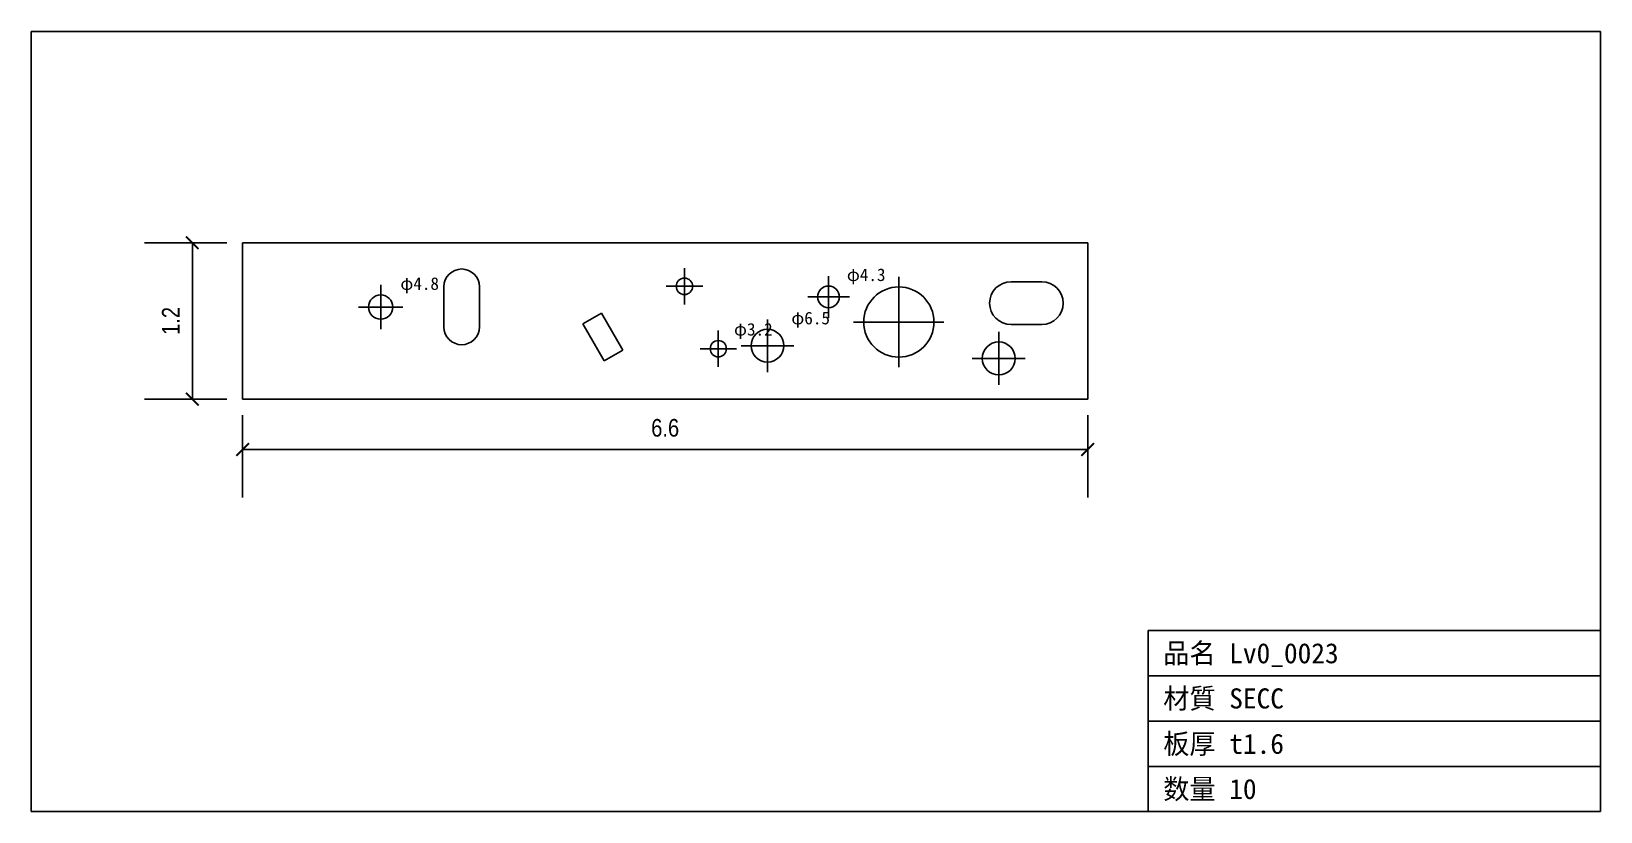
# Model space of a CAD drawing. Header units: inches. Extents: x -1.7 to 10.6, y -3.2 to 2.9.
import ezdxf

# ---------------------------------------------------------------- set-up
doc = ezdxf.new("R2010")
doc.units = ezdxf.units.IN
doc.linetypes.add('CENTER', pattern=[5.08, 3.175, -0.635, 0.635, -0.635])
for name, color, linetype in [('1', 7, 'Continuous'), ('11', 7, 'Continuous'), ('12', 7, 'Continuous'), ('19', 7, 'Continuous'), ('4', 7, 'Continuous')]:
    doc.layers.add(name, color=color, linetype=linetype)
doc.styles.add('OpenSansCondensed-Light', font='OpenSansCondensed-Light.ttf')
doc.dimstyles.new('EZDXF', dxfattribs={"dimtxt": 0.25, "dimasz": 0.175, "dimexe": 0.375, "dimexo": 0.125, "dimgap": 0.1, "dimtad": 1, "dimlfac": 100, "dimzin": 12, "dimdsep": 46, "dimtxsty": 'OpenSansCondensed-Light', "dimblk": 'ARCHTICK', "dimcen": 2.5, "dimazin": 3, "dimtfac": 0.5, "dimtmove": 2, "dimatfit": 3})

# ---------------------------------------------------------------- blocks, each defined once
blk = doc.blocks.new('HOLE_D4_83')
blk.add_circle((0, 0), 0.0951)
blk = doc.blocks.new('HOLE_D3_27')
blk.add_circle((0, 0), 0.0644)
blk = doc.blocks.new('_ARCHTICK')
at = {"color": 0, "linetype": 'BYBLOCK', "const_width": 0.15}
blk.add_lwpolyline([(-0.5, -0.5), (0.5, 0.5)], dxfattribs=at)

msp = doc.modelspace()

# ---------------------------------------------------------------- linework, layer by layer
at = {"layer": '12', "color": 7, "linetype": 'CONTINUOUS'}
for p, q in [((6.618, 1.225), (0, 1.225)), ((0, 1.225), (0, 0)), ((6.618, 0.826), (6.618, 1.225)), ((6.618, 0.724), (6.618, 0.826)), ((2.663, 0.589), (2.81, 0.674)), ((2.81, 0.674), (2.977, 0.385)), ((6.618, 0), (6.618, 0.724)), ((2.83, 0.3), (2.663, 0.589)), ((2.977, 0.385), (2.83, 0.3)), ((0, 0), (4.086, 0)), ((4.086, 0), (4.341, 0)), ((4.341, 0), (5.202, 0)), ((5.202, 0), (6.618, 0))]:
    msp.add_line(p, q, dxfattribs=at)
for points in [[(1.576, 0.566), (1.576, 0.88, -1), (1.855, 0.88), (1.855, 0.566, -1)], [(6.018, 0.92), (6.258, 0.92, -1), (6.258, 0.584), (6.018, 0.584, -1)]]:
    msp.add_lwpolyline(points, format="xyb", close=True, dxfattribs=at)
for centre, radius in [((4.588, 0.801), 0.0848), ((5.139, 0.604), 0.275), ((4.11, 0.419), 0.128), ((3.725, 0.395), 0.0636), ((5.921, 0.319), 0.129)]:
    msp.add_circle(centre, radius, dxfattribs=at)
for start, end in [(0, 180), (180, 0)]:
    msp.add_arc((4.588, 0.801), 0.0848, start, end, dxfattribs=at)
at = {"layer": '19', "color": 1, "linetype": 'CENTER'}
for p, q in [((3.46, 0.741), (3.46, 1.027)), ((1.081, 0.547), (1.081, 0.895)), ((3.316, 0.884), (3.603, 0.884)), ((4.588, 0.637), (4.588, 0.964)), ((5.139, 0.25), (5.139, 0.957)), ((4.425, 0.801), (4.752, 0.801)), ((0.908, 0.721), (1.255, 0.721)), ((4.11, 0.212), (4.11, 0.625)), ((3.725, 0.252), (3.725, 0.537)), ((4.785, 0.604), (5.492, 0.604)), ((5.921, 0.112), (5.921, 0.527)), ((3.583, 0.395), (3.867, 0.395)), ((3.903, 0.419), (4.316, 0.419)), ((5.713, 0.319), (6.128, 0.319))]:
    msp.add_line(p, q, dxfattribs=at)
at = {"layer": '4', "color": 7, "linetype": 'CONTINUOUS'}
for p, q in [((10.635, 2.88), (-1.655, 2.88)), ((-1.655, 2.88), (-1.655, -3.229)), ((10.635, -3.229), (10.635, 2.88)), ((7.092, -3.229), (7.092, -1.812)), ((7.092, -1.812), (10.635, -1.812)), ((7.092, -2.166), (10.635, -2.166)), ((7.092, -2.521), (10.635, -2.521)), ((7.092, -2.875), (10.635, -2.875)), ((-1.655, -3.229), (10.635, -3.229))]:
    msp.add_line(p, q, dxfattribs=at)

# ---------------------------------------------------------------- block references
at = {"layer": '12', "color": 7, "linetype": 'CONTINUOUS'}
for name, p in [('HOLE_D3_27', (3.46, 0.884)), ('HOLE_D4_83', (1.081, 0.721))]:
    msp.add_blockref(name, p, dxfattribs=at)

# ---------------------------------------------------------------- texts
at = {"layer": '1', "color": 2}
for s, height, p in [('φ4.3', 0.0984, (4.732, 0.925)), ('φ4.8', 0.0984, (1.235, 0.856)), ('φ6.5', 0.0984, (4.297, 0.586)), ('φ3.2', 0.0984, (3.848, 0.498)), ('品名 Lv0_0023', 0.15748, (7.21, -2.068)), ('材質 SECC', 0.1575, (7.21, -2.422)), ('板厚 t1.6', 0.1575, (7.21, -2.777)), ('数量 10', 0.1575, (7.21, -3.131))]:
    msp.add_text(s, height=height, dxfattribs=at).set_placement(p)

# ---------------------------------------------------------------- dimensions: what is measured, and where the dimension line sits
at = {"layer": '11', "color": 2}
msp.add_linear_dim(base=(-0.394, 0), p1=(0, 0), p2=(0, 1.225), angle=90, dimstyle='EZDXF', override={"dimtxt": 0.137795, "dimasz": 0.098425, "dimdec": 1, "dimlfac": 1}, dxfattribs=at).render()
msp.add_linear_dim(base=(0, -0.394), p1=(0, 0), p2=(6.618, 0), dimstyle='EZDXF', override={"dimtxt": 0.137795, "dimasz": 0.098425, "dimdec": 1, "dimlfac": 1}, dxfattribs=at).render()

doc.saveas('drawing.dxf')
